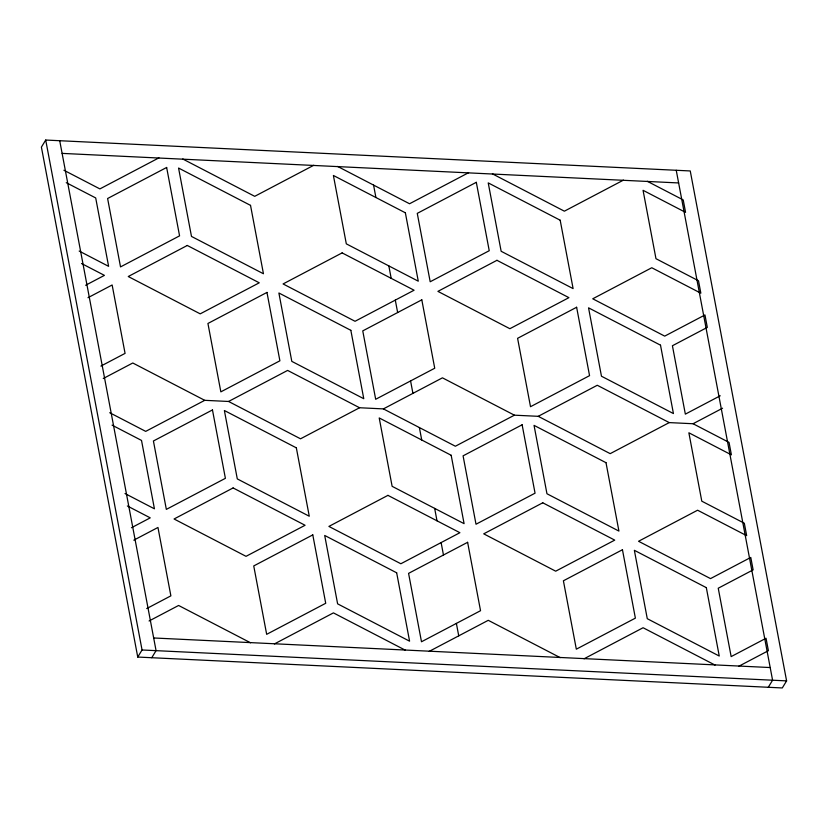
<?xml version="1.0" encoding="UTF-8"?>
<svg xmlns="http://www.w3.org/2000/svg" width="828" height="828" viewBox="0 0 828 828"><rect width="100%" height="100%" fill="white"/><g stroke="black" fill="none" stroke-linecap="round" stroke-linejoin="round"><path stroke-width="1.24" d="M45.706 140.046L41.4 147.115L137.748 657.049L782.294 687.954L786.6 680.885L690.252 170.951L45.706 140.046L142.054 649.98L137.748 657.049M151.762 657.722L156.068 650.642L59.719 140.719M768.28 687.281L772.586 680.212L676.238 170.278M158.935 157.848L99.888 188.908L63.901 170.237M85.636 285.256L104.421 275.372L81.527 263.501M313.76 165.279L254.724 196.329L182.75 158.997M87.985 297.697L112.142 284.987L125.069 353.38L100.912 366.079M468.596 172.7L409.549 203.76L337.586 166.418M103.262 378.52L132.78 362.995L204.744 400.328L228.569 401.466L300.533 438.809L359.58 407.749L383.395 408.897L455.369 446.23L514.405 415.18L538.231 416.318L610.195 453.651L669.241 422.601L693.057 423.739L729.044 442.411L731.393 454.851L688.865 432.785L701.792 501.178L744.32 523.234L746.67 535.675L697.6 510.214L638.554 541.274L710.517 578.606L750.779 557.43L753.128 569.871L718.238 588.222L731.155 656.604L766.045 638.253L768.394 650.694L738.876 666.219M204.744 400.328L145.707 431.378L109.72 412.717M623.422 180.131L564.375 211.181L492.412 173.849M228.569 401.466L287.616 370.416L359.58 407.749M131.455 527.736L150.241 517.852L127.346 505.97M133.805 540.166L157.962 527.467L170.878 595.85L146.722 608.559M383.395 408.897L442.442 377.837L514.405 415.18M149.071 620.99L178.6 605.465L250.563 642.797M538.231 416.318L597.278 385.268L669.241 422.601M720.236 395.784L685.346 414.135L672.419 345.742L707.309 327.391L704.959 314.961L664.708 336.127L592.734 298.794L651.781 267.744L700.85 293.195L698.501 280.764L655.973 258.698L643.056 190.305L685.574 212.372L683.224 199.941L647.248 181.27M274.389 643.946L333.425 612.886L405.399 650.228M693.057 423.739L722.585 408.214M429.214 651.367L488.261 620.317L560.225 657.649M584.05 658.798L643.087 627.738L715.061 665.081M62.11 153.387L678.629 182.947M153.677 637.974L770.195 667.544M142.054 649.98L786.6 680.885M66.25 182.677L95.696 197.944L108.613 266.337L79.177 251.06M112.07 425.147L141.516 440.424L154.432 508.816L124.997 493.54M373.563 185.089L375.912 197.519M388.839 265.912L391.189 278.343M395.298 300.109L397.647 312.539M410.574 380.932L412.924 393.362M419.382 427.558L421.731 439.999M434.659 508.392L437.008 520.822M441.117 542.578L443.466 555.019M456.383 623.412L458.733 635.842M166.645 167.463L107.609 198.513L120.526 266.906L179.572 235.856L166.645 167.463M187.294 245.461L128.247 276.521L200.21 313.853L259.257 282.803L187.294 245.461M266.968 292.419L207.931 323.469L220.848 391.861L279.895 360.801L266.968 292.419M342.119 252.892L283.072 283.942L355.046 321.285L414.083 290.224L342.119 252.892M476.307 182.315L417.271 213.365L430.187 281.758L489.234 250.708L476.307 182.315M212.465 409.943L153.418 440.993L166.345 509.386L225.392 478.325L212.465 409.943M421.804 299.839L362.757 330.889L375.684 399.282L434.731 368.232L421.804 299.839M496.955 260.313L437.909 291.373L509.872 328.706L568.919 297.656L496.955 260.313M233.103 487.94L174.056 518.99L246.03 556.333L305.077 525.273L233.103 487.94M576.63 307.26L517.593 338.321L530.51 406.703L589.557 375.653L576.63 307.26M312.787 534.888L253.741 565.938L266.668 634.331L325.714 603.281L312.787 534.888M387.939 495.361L328.892 526.422L400.856 563.754L459.902 532.704L387.939 495.361M522.126 424.785L463.08 455.845L476.007 524.227L535.054 493.177L522.126 424.785M467.623 542.309L408.577 573.369L421.493 641.762L480.54 610.702L467.623 542.309M542.764 502.793L483.718 533.843L555.691 571.185L614.738 540.125L542.764 502.793M622.449 549.74L563.402 580.79L576.329 649.183L635.376 618.133L622.449 549.74M560.183 220.217L488.22 182.884L501.147 251.277L573.111 288.61L560.183 220.217M405.358 212.796L333.394 175.464L346.311 243.846L418.275 281.189L405.358 212.796M660.506 345.172L588.542 307.83L601.47 376.222L673.433 413.565L660.506 345.172M250.522 205.375L178.558 168.032L191.485 236.425L263.449 273.757L250.522 205.375M350.844 330.32L278.881 292.988L291.808 361.37L363.771 398.713L350.844 330.32M606.003 462.697L534.039 425.364L546.956 493.747L618.93 531.09L606.003 462.697M451.177 455.276L379.203 417.933L392.13 486.326L464.094 523.658L451.177 455.276M706.325 587.642L634.362 550.309L647.279 618.702L719.253 656.035L706.325 587.642M296.341 447.844L224.378 410.512L237.294 478.905L309.268 516.237L296.341 447.844M396.664 572.8L324.7 535.457L337.617 603.85L409.591 641.183L396.664 572.8"/></g></svg>
